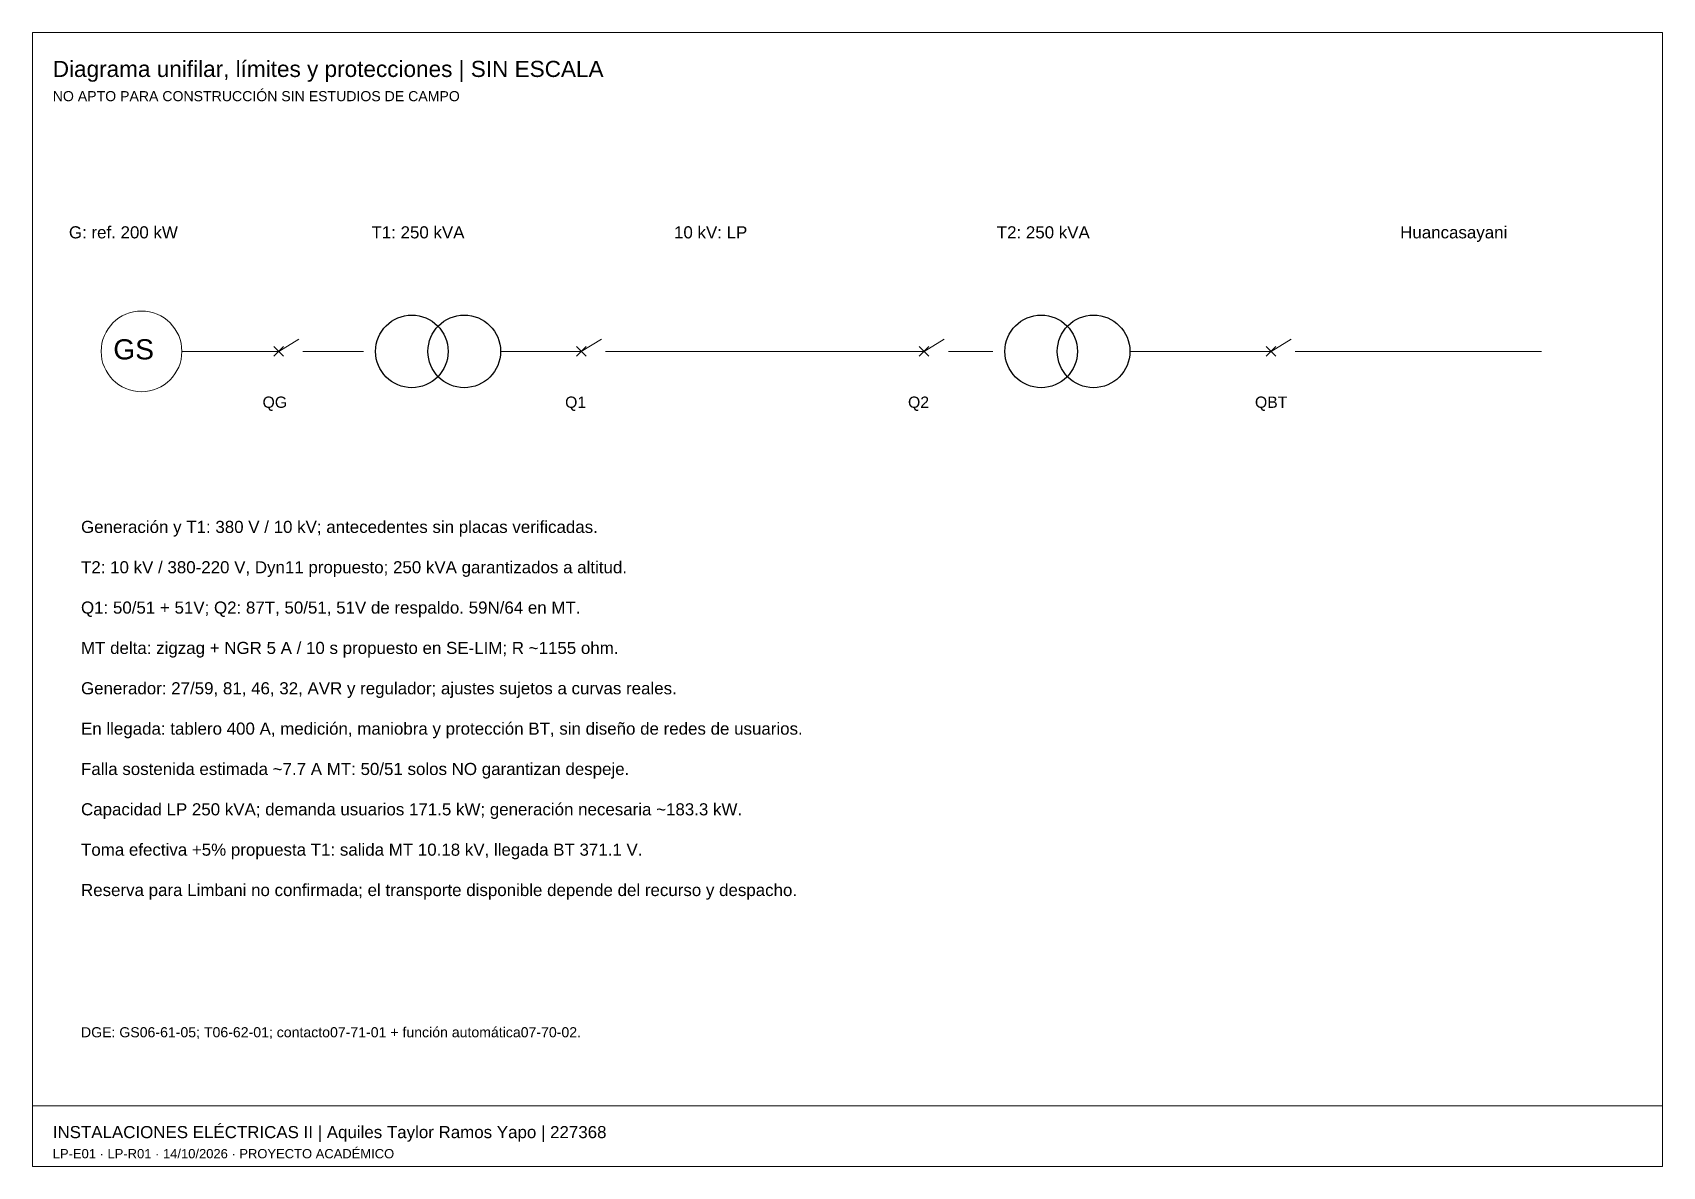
# Paper-space layout 'LP-UNIFILAR' of a CAD drawing. Header units: metres, sheet in millimetres. Extents: x 8 to 412, y 8 to 289.
import ezdxf

# ---------------------------------------------------------------- set-up
doc = ezdxf.new("R2010")
doc.units = ezdxf.units.M
doc.layers.add('DETALLE', color=7, linetype='Continuous', lineweight=13)
doc.layers.add('ROTULO', color=7, linetype='Continuous', lineweight=13)
doc.styles.add('Arial', font='arial.ttf')

psp = doc.layouts.new('LP-UNIFILAR')

# ---------------------------------------------------------------- linework, layer by layer
for centre in [(102, 210), (115, 210), (258, 210), (271, 210)]:
    psp.add_circle(centre, 9)
at = {"layer": 'DETALLE'}
for p, q in [((67.8, 208.8), (70.2, 211.2)), ((67.8, 211.2), (70.2, 208.8)), ((69, 210), (74, 213)), ((142.8, 208.8), (145.2, 211.2)), ((142.8, 211.2), (145.2, 208.8)), ((144, 210), (149, 213)), ((227.8, 208.8), (230.2, 211.2)), ((227.8, 211.2), (230.2, 208.8)), ((229, 210), (234, 213)), ((313.8, 208.8), (316.2, 211.2)), ((313.8, 211.2), (316.2, 208.8)), ((315, 210), (320, 213)), ((45, 210), (64, 210)), ((64, 210), (69, 210)), ((75, 210), (79, 210)), ((79, 210), (90, 210)), ((124, 210), (139, 210)), ((139, 210), (144, 210)), ((150, 210), (154, 210)), ((154, 210), (224, 210)), ((224, 210), (229, 210)), ((235, 210), (239, 210)), ((239, 210), (246, 210)), ((280, 210), (310, 210)), ((310, 210), (315, 210)), ((321, 210), (325, 210)), ((325, 210), (382, 210))]:
    psp.add_line(p, q, dxfattribs=at)
psp.add_circle((35, 210), 10, dxfattribs=at)
at = {"layer": 'ROTULO'}
psp.add_line((8, 23), (412, 23), dxfattribs=at)
psp.add_lwpolyline([(8, 8), (412, 8), (412, 289), (8, 289)], close=True, dxfattribs=at)

# ---------------------------------------------------------------- texts
at = {"layer": 'ROTULO', "style": 'Arial'}
for s, height, p in [('Diagrama unifilar, límites y protecciones | SIN ESCALA', 4, (13, 278)), ('NO APTO PARA CONSTRUCCIÓN SIN ESTUDIOS DE CAMPO', 2.5, (13, 272)), ('G: ref. 200 kW', 3, (17, 238)), ('T1: 250 kVA', 3, (92, 238)), ('10 kV: LP', 3, (167, 238)), ('T2: 250 kVA', 3, (247, 238)), ('Huancasayani', 3, (347, 238)), ('GS', 5, (28, 208)), ('QG', 2.8, (65, 196)), ('Q1', 2.8, (140, 196)), ('Q2', 2.8, (225, 196)), ('QBT', 2.8, (311, 196)), ('Generación y T1: 380 V / 10 kV; antecedentes sin placas verificadas.', 3, (20, 165)), ('T2: 10 kV / 380-220 V, Dyn11 propuesto; 250 kVA garantizados a altitud.', 3, (20, 155)), ('Q1: 50/51 + 51V; Q2: 87T, 50/51, 51V de respaldo. 59N/64 en MT.', 3, (20, 145)), ('MT delta: zigzag + NGR 5 A / 10 s propuesto en SE-LIM; R ~1155 ohm.', 3, (20, 135)), ('Generador: 27/59, 81, 46, 32, AVR y regulador; ajustes sujetos a curvas reales.', 3, (20, 125)), ('En llegada: tablero 400 A, medición, maniobra y protección BT, sin diseño de redes de usuarios.', 3, (20, 115)), ('Falla sostenida estimada ~7.7 A MT: 50/51 solos NO garantizan despeje.', 3, (20, 105)), ('Capacidad LP 250 kVA; demanda usuarios 171.5 kW; generación necesaria ~183.3 kW.', 3, (20, 95)), ('Toma efectiva +5% propuesta T1: salida MT 10.18 kV, llegada BT 371.1 V.', 3, (20, 85)), ('Reserva para Limbani no confirmada; el transporte disponible depende del recurso y despacho.', 3, (20, 75)), ('DGE: GS06-61-05; T06-62-01; contacto07-71-01 + función automática07-70-02.', 2.5, (20, 40)), ('INSTALACIONES ELÉCTRICAS II | Aquiles Taylor Ramos Yapo | 227368', 3, (13, 15)), ('LP-E01 · LP-R01 · 14/10/2026 · PROYECTO ACADÉMICO', 2.3, (13, 10))]:
    psp.add_text(s, height=height, dxfattribs=at).set_placement(p)

doc.saveas('drawing.dxf')
